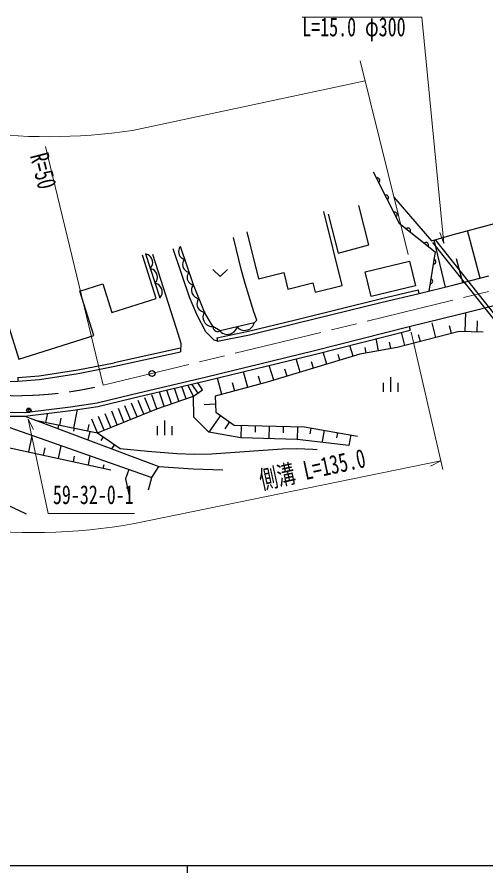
# Model space of a CAD drawing. Units: millimetres, scale not verified. Extents: x 40000 to 680000, y 20000 to 380000.
# Drawn here: x 144842 to 208683, y 204000 to 320379 of the extents above; entities that cross this region are included whole.
import ezdxf
from ezdxf.enums import TextEntityAlignment as Align

# ---------------------------------------------------------------- set-up
doc = ezdxf.new("R2010")
doc.units = ezdxf.units.MM
doc.header["$LTSCALE"] = 1000
doc.header["$PDMODE"] = 32
doc.header["$PDSIZE"] = 500
doc.linetypes.add('CHAIN', pattern=[18.5, 12, -1.5, 3.5, -1.5])
for name, color, linetype, lineweight in [('M-BGD', 7, 'Continuous', 25), ('M-BMK', 2, 'CHAIN', 13), ('M-BMK-HTXT', 7, 'Continuous', 13), ('M-BMK-SRVR', 3, 'Continuous', 25), ('M-STR-HTXT', 7, 'Continuous', 13), ('M-TTL-BAND', 7, 'Continuous', 25)]:
    doc.layers.add(name, color=color, linetype=linetype, lineweight=lineweight)
doc.layers.add('M-OTRS', color=6, linetype='Continuous')
doc.styles.add('ＭＳ ゴシック', font='')
doc.styles.get('ＭＳ ゴシック').set_extended_font_data('MS Gothic')

msp = doc.modelspace()

# ---------------------------------------------------------------- linework, layer by layer
at = {"layer": 'M-BGD'}
for p, q in [((193338, 299345), (196888, 292374)), ((193858, 298508), (193771, 298495)), ((193940, 298503), (193858, 298508)), ((194034, 298472), (193940, 298503)), ((194103, 298429), (194034, 298472)), ((194088, 297871), (194151, 297934)), ((194166, 298367), (194103, 298429)), ((194151, 297934), (194194, 298004)), ((194217, 298267), (194166, 298367)), ((194194, 298004), (194225, 298098)), ((194230, 298179), (194217, 298267)), ((194225, 298098), (194230, 298179)), ((195042, 296185), (194954, 296172)), ((195123, 296179), (195042, 296185)), ((195217, 296148), (195123, 296179)), ((195287, 296105), (195217, 296148)), ((195272, 295548), (195334, 295611)), ((195350, 296043), (195287, 296105)), ((195334, 295611), (195377, 295680)), ((195400, 295943), (195350, 296043)), ((195377, 295680), (195408, 295774)), ((195414, 295856), (195400, 295943)), ((195408, 295774), (195414, 295856)), ((196148, 295887), (201292, 289977)), ((192759, 289392), (191359, 294764)), ((189092, 283900), (186595, 293956)), ((187191, 293573), (188565, 288299)), ((196225, 293861), (196138, 293848)), ((196307, 293855), (196225, 293861)), ((196401, 293825), (196307, 293855)), ((196470, 293781), (196401, 293825)), ((196455, 293224), (196517, 293287)), ((196533, 293719), (196470, 293781)), ((196517, 293287), (196561, 293356)), ((196584, 293619), (196533, 293719)), ((196561, 293356), (196591, 293450)), ((196597, 293532), (196584, 293619)), ((196591, 293450), (196597, 293532)), ((196888, 292374), (201787, 288446)), ((204098, 290785), (209838, 292316)), ((176131, 291191), (177724, 284777)), ((197914, 291659), (197840, 291611)), ((197991, 291687), (197914, 291659)), ((198089, 291698), (197991, 291687)), ((198170, 291687), (198089, 291698)), ((198253, 291656), (198170, 291687)), ((198341, 291586), (198253, 291656)), ((198389, 291512), (198341, 291586)), ((198386, 291173), (198417, 291256)), ((198417, 291435), (198389, 291512)), ((198428, 291337), (198417, 291435)), ((198417, 291256), (198428, 291337)), ((207903, 284896), (206174, 291339)), ((175402, 285917), (174296, 290401)), ((201292, 289977), (204098, 290785)), ((203181, 283665), (201652, 290081)), ((211123, 278391), (201863, 290028)), ((168335, 282273), (166114, 288850)), ((166845, 288723), (166811, 288483)), ((166901, 288893), (166845, 288723)), ((166970, 289030), (166901, 288893)), ((167106, 289190), (166970, 289030)), ((168852, 283973), (167110, 289178)), ((188565, 288299), (192759, 289392)), ((200364, 289695), (200289, 289647)), ((200440, 289723), (200364, 289695)), ((200539, 289734), (200440, 289723)), ((200619, 289723), (200539, 289734)), ((200703, 289692), (200619, 289723)), ((200790, 289622), (200703, 289692)), ((200838, 289548), (200790, 289622)), ((200835, 289209), (200866, 289292)), ((200866, 289471), (200838, 289548)), ((200877, 289373), (200866, 289471)), ((200866, 289292), (200877, 289373)), ((210701, 278117), (201471, 289716)), ((163778, 282128), (161922, 288008)), ((162308, 288167), (164259, 282215)), ((162546, 288113), (162308, 288167)), ((162706, 288032), (162546, 288113)), ((162878, 287912), (162706, 288032)), ((163076, 287712), (162878, 287912)), ((163194, 287485), (163076, 287712)), ((163273, 287246), (163194, 287485)), ((163283, 288131), (166487, 278099)), ((166811, 288483), (166845, 288267)), ((166845, 288267), (166914, 288062)), ((166914, 288062), (167017, 287869)), ((167017, 287869), (167188, 287698)), ((167188, 287698), (167336, 287596)), ((167336, 287596), (167472, 287528)), ((167472, 287528), (167677, 287483)), ((167677, 287483), (167533, 287314)), ((201787, 288446), (200920, 283126)), ((201705, 287420), (201626, 287461)), ((205555, 284266), (204691, 287487)), ((162962, 286171), (163122, 286356)), ((163122, 286356), (163203, 286515)), ((163203, 286515), (163270, 286714)), ((163270, 286714), (163312, 286993)), ((163312, 286993), (163273, 287246)), ((167402, 286989), (167366, 286737)), ((167366, 286737), (167402, 286509)), ((167462, 287170), (167402, 286989)), ((167402, 286509), (167475, 286292)), ((167533, 287314), (167462, 287170)), ((192247, 285735), (198295, 287189)), ((198295, 287189), (199099, 283842)), ((201514, 286770), (201601, 286785)), ((201601, 286785), (201677, 286815)), ((201677, 286815), (201757, 286873)), ((201767, 287368), (201705, 287420)), ((201757, 286873), (201810, 286935)), ((201825, 287287), (201767, 287368)), ((201810, 286935), (201851, 287013)), ((201855, 287211), (201825, 287287)), ((201851, 287013), (201869, 287124)), ((201869, 287124), (201855, 287211)), ((163201, 286117), (162962, 286171)), ((163360, 286036), (163201, 286117)), ((163532, 285916), (163360, 286036)), ((163730, 285716), (163532, 285916)), ((163849, 285489), (163730, 285716)), ((163927, 285250), (163849, 285489)), ((163966, 284997), (163927, 285250)), ((167475, 286292), (167583, 286088)), ((167583, 286088), (167764, 285908)), ((167764, 285908), (167920, 285800)), ((167920, 285800), (168064, 285728)), ((168019, 285213), (167986, 284974)), ((168076, 285384), (168019, 285213)), ((168064, 285728), (168281, 285680)), ((168144, 285521), (168076, 285384)), ((168281, 285680), (168144, 285521)), ((171493, 286065), (172493, 285105)), ((172493, 285105), (173493, 286065)), ((175919, 284174), (175402, 285917)), ((177724, 284777), (181150, 285628)), ((181150, 285628), (181704, 283399)), ((193051, 282389), (192247, 285735)), ((204382, 283951), (209076, 285211)), ((141718, 284520), (145083, 273860)), ((153399, 283119), (156531, 284107)), ((156531, 284107), (157755, 280228)), ((163616, 284175), (163777, 284360)), ((163855, 284121), (163616, 284175)), ((163777, 284360), (163857, 284519)), ((164014, 284040), (163855, 284121)), ((163857, 284519), (163925, 284718)), ((163925, 284718), (163966, 284997)), ((164186, 283920), (164014, 284040)), ((167986, 284974), (168020, 284758)), ((168020, 284758), (168089, 284553)), ((168089, 284553), (168191, 284359)), ((168191, 284359), (168362, 284189)), ((168362, 284189), (168510, 284087)), ((168510, 284087), (168647, 284018)), ((168647, 284018), (168852, 283973)), ((168850, 283978), (168710, 283792)), ((170355, 280271), (168852, 283973)), ((176382, 282513), (175919, 284174)), ((181704, 283399), (185111, 284245)), ((185111, 284245), (185423, 282989)), ((201080, 284111), (201168, 284125)), ((201168, 284125), (201244, 284155)), ((201271, 284760), (201193, 284802)), ((201244, 284155), (201324, 284213)), ((201334, 284708), (201271, 284760)), ((201324, 284213), (201377, 284275)), ((201391, 284627), (201334, 284708)), ((201377, 284275), (201418, 284353)), ((201422, 284551), (201391, 284627)), ((201418, 284353), (201436, 284464)), ((201436, 284464), (201422, 284551)), ((155304, 277085), (153399, 283119)), ((164385, 283720), (164186, 283920)), ((164503, 283493), (164385, 283720)), ((164582, 283254), (164503, 283493)), ((164579, 282722), (164620, 283001)), ((164620, 283001), (164582, 283254)), ((168593, 283442), (168572, 283174)), ((168572, 283174), (168625, 282937)), ((168644, 283635), (168593, 283442)), ((168625, 282937), (168715, 282714)), ((168710, 283792), (168644, 283635)), ((185423, 282989), (189092, 283900)), ((199099, 283842), (193051, 282389)), ((194462, 282102), (199464, 283293)), ((194578, 281616), (199580, 282807)), ((199580, 282807), (199464, 283293)), ((199580, 282807), (204382, 283951)), ((157755, 280228), (163778, 282128)), ((164271, 282179), (164431, 282364)), ((164431, 282364), (164512, 282523)), ((164512, 282523), (164579, 282722)), ((169324, 279941), (168335, 282273)), ((168715, 282714), (168843, 282507)), ((168843, 282507), (169044, 282330)), ((169044, 282330), (169216, 282226)), ((169216, 282226), (169372, 282160)), ((169396, 281782), (169345, 281588)), ((169372, 282160), (169603, 282124)), ((169462, 281938), (169396, 281782)), ((169603, 282124), (169462, 281938)), ((177063, 280307), (176382, 282513)), ((182759, 279229), (194462, 282102)), ((205065, 279979), (212399, 281839)), ((169345, 281588), (169324, 281321)), ((169324, 281321), (169378, 281083)), ((169378, 281083), (169468, 280861)), ((169468, 280861), (169595, 280653)), ((169595, 280653), (169797, 280476)), ((169797, 280476), (169968, 280373)), ((182878, 278744), (194578, 281616)), ((170566, 277589), (169324, 279941)), ((169968, 280373), (170124, 280307)), ((170124, 280307), (170355, 280271)), ((170172, 279853), (170146, 279625)), ((170146, 279625), (170165, 279317)), ((170165, 279317), (170264, 279055)), ((170222, 280042), (170172, 279853)), ((170351, 280277), (170222, 280042)), ((171509, 278289), (170355, 280271)), ((177472, 279163), (177063, 280307)), ((198227, 278312), (205065, 279979)), ((205861, 277590), (205928, 280198)), ((170264, 279055), (170403, 278816)), ((170403, 278816), (170582, 278601)), ((170582, 278601), (170840, 278432)), ((170840, 278432), (171052, 278342)), ((171052, 278342), (171241, 278292)), ((171241, 278292), (171509, 278289)), ((172489, 277723), (171509, 278289)), ((171537, 278273), (171539, 278145)), ((177128, 278790), (172489, 277723)), ((174702, 277986), (174789, 278252)), ((174789, 278252), (174983, 278050)), ((176372, 277666), (182759, 279229)), ((176481, 277178), (182878, 278744)), ((176530, 277963), (176778, 278168)), ((176778, 278168), (176933, 278351)), ((176933, 278351), (177041, 278524)), ((177041, 278524), (177128, 278790)), ((177128, 278790), (177472, 279163)), ((185175, 274976), (198227, 278312)), ((198227, 278312), (198351, 277828)), ((201875, 276801), (201367, 278794)), ((203993, 277341), (203722, 278401)), ((207480, 277548), (207520, 279080)), ((145083, 273860), (155304, 277085)), ((166487, 278099), (167119, 276052)), ((171676, 276435), (170566, 277589)), ((171539, 278145), (171563, 278055)), ((171563, 278055), (171606, 277954)), ((171606, 277954), (171687, 277830)), ((171687, 277830), (171791, 277745)), ((171791, 277745), (171905, 277679)), ((171905, 277679), (172030, 277632)), ((172026, 276784), (176372, 277666)), ((172030, 277632), (172178, 277623)), ((172125, 276294), (176481, 277178)), ((172178, 277623), (172287, 277636)), ((172287, 277636), (172377, 277661)), ((172377, 277661), (172489, 277723)), ((172449, 277714), (172643, 277512)), ((172643, 277512), (172816, 277404)), ((172816, 277404), (173035, 277307)), ((173035, 277307), (173348, 277231)), ((173348, 277231), (173640, 277249)), ((173640, 277249), (173921, 277313)), ((173921, 277313), (174191, 277424)), ((174191, 277424), (174439, 277629)), ((174439, 277629), (174594, 277813)), ((174594, 277813), (174702, 277986)), ((174983, 278050), (175155, 277942)), ((175155, 277942), (175375, 277845)), ((175375, 277845), (175688, 277769)), ((175688, 277769), (175979, 277787)), ((175979, 277787), (176260, 277851)), ((176260, 277851), (176530, 277963)), ((185296, 274490), (198351, 277828)), ((205051, 277611), (196582, 275451)), ((197640, 275721), (197180, 277528)), ((199758, 276261), (199520, 277194)), ((208290, 277528), (205051, 277611)), ((167119, 276052), (167086, 274861)), ((172125, 276294), (171676, 276435)), ((172026, 276784), (172125, 276294)), ((194049, 274995), (193750, 276652)), ((195737, 275299), (195577, 276188)), ((167100, 275376), (158059, 273377)), ((158161, 272888), (167086, 274861)), ((170614, 271442), (185175, 274976)), ((187008, 273174), (186516, 274802)), ((190615, 274265), (190170, 275736)), ((196582, 275451), (191516, 274538)), ((192360, 274690), (192222, 275458)), ((170730, 270956), (185296, 274490)), ((191516, 274538), (178895, 270718)), ((183402, 272082), (182853, 273897)), ((188812, 273719), (188577, 274494)), ((147844, 271581), (153093, 272400)), ((153093, 272400), (158059, 273377)), ((153179, 271908), (158161, 272888)), ((179796, 270991), (179186, 273008)), ((181599, 271537), (181309, 272495)), ((185205, 272628), (184946, 273485)), ((144947, 271367), (147844, 271581)), ((144947, 271367), (144961, 270866)), ((147901, 271084), (153179, 271908)), ((160410, 269040), (170614, 271442)), ((172719, 269047), (172111, 271291)), ((176248, 270002), (175666, 272153)), ((178012, 270479), (177727, 271532)), ((195711, 271431), (195711, 269430)), ((142962, 270844), (144961, 270866)), ((144961, 270866), (147901, 271084)), ((160524, 268554), (170730, 270956)), ((167856, 268472), (167288, 270146)), ((168847, 268808), (168081, 270332)), ((169478, 269243), (168636, 270463)), ((170108, 269678), (169437, 270651)), ((178895, 270718), (171836, 268808)), ((174483, 269524), (174186, 270623)), ((194710, 270630), (194710, 269430)), ((196711, 270630), (196711, 269430)), ((155754, 267936), (160410, 269040)), ((163890, 267127), (163192, 269002)), ((164882, 267464), (164239, 269358)), ((165873, 267800), (165241, 269664)), ((166864, 268136), (166265, 269905)), ((168847, 268808), (170108, 269678)), ((152102, 267395), (155754, 267936)), ((155848, 267444), (160524, 268554)), ((161188, 266028), (160435, 267881)), ((162089, 266395), (161335, 268247)), ((162990, 266761), (162236, 268614)), ((163890, 267127), (168847, 268808)), ((168930, 265985), (168847, 268808)), ((171878, 267729), (170321, 267669)), ((171836, 268808), (171919, 266649)), ((138172, 266534), (163168, 257782)), ((142147, 266632), (145845, 266605)), ((145845, 266605), (152102, 267395)), ((145875, 266105), (152175, 266900)), ((152175, 266900), (155848, 267444)), ((152558, 264491), (153080, 267034)), ((155785, 263829), (163890, 267127)), ((158487, 264929), (157733, 266782)), ((159387, 265295), (158633, 267148)), ((160288, 265662), (159534, 267515)), ((171919, 266649), (174411, 264905)), ((142120, 266132), (145875, 266105)), ((145875, 266105), (164154, 259244)), ((147307, 265567), (155785, 263829)), ((148367, 265350), (148350, 265266)), ((148762, 265269), (149015, 266501)), ((150660, 264880), (150856, 265832)), ((155785, 263829), (155031, 265682)), ((156685, 264196), (155931, 266049)), ((157586, 264562), (156832, 266415)), ((164931, 265536), (164931, 263536)), ((170933, 263914), (168930, 265985)), ((172542, 266213), (170933, 263914)), ((150486, 264915), (150383, 264413)), ((152606, 264481), (152520, 264062)), ((154456, 264102), (154637, 264986)), ((163931, 264736), (163931, 263536)), ((165931, 264736), (165931, 263536)), ((173788, 265341), (173117, 264383)), ((174411, 264905), (183960, 264656)), ((175365, 264881), (175321, 263167)), ((177275, 264831), (177252, 263939)), ((179185, 264781), (179140, 263051)), ((181095, 264731), (181072, 263845)), ((183005, 264681), (182959, 262935)), ((183960, 264656), (191184, 263411)), ((184863, 264501), (184726, 263708)), ((186669, 264189), (186408, 262675)), ((146430, 261242), (146916, 263472)), ((154725, 264047), (154484, 262873)), ((155785, 263829), (158878, 261716)), ((156558, 263301), (156230, 262821)), ((175321, 263167), (170933, 263914)), ((182959, 262935), (175321, 263167)), ((188475, 263878), (188348, 263144)), ((190281, 263567), (190036, 262143)), ((141359, 262348), (157587, 258811)), ((150488, 260358), (150865, 262089)), ((158105, 262244), (157708, 261663)), ((190036, 262143), (182959, 262935)), ((148459, 260800), (148675, 261791)), ((154545, 259474), (154813, 260707)), ((152516, 259916), (152678, 260657)), ((156573, 259032), (156680, 259524)), ((160056, 258871), (159624, 257605)), ((163168, 257782), (164154, 259244)), ((164154, 259244), (168807, 258966)), ((168807, 258966), (172846, 258796)), ((159624, 257605), (160049, 255437)), ((162727, 256074), (163168, 257782))]:
    msp.add_line(p, q, dxfattribs=at)
for points in [[(103177, 267057), (112571, 264752), (121886, 262438), (123442, 262065), (124859, 261623), (128555, 260085), (132161, 258694), (134985, 257687), (137961, 256515), (141992, 254749), (145988, 252889), (146091, 252841)], [(158878, 261716), (162659, 261329), (166608, 261034), (169008, 260958), (171318, 260987), (180954, 261682), (182932, 261699), (185132, 261607), (185720, 261573)]]:
    msp.add_lwpolyline(points, dxfattribs=at)
at = {"layer": 'M-BMK'}
msp.add_line((156575, 270306), (229411, 288005), dxfattribs=at)
msp.add_arc((144767, 318904), 50011, 241.58719, 283.65787, dxfattribs=at)
at = {"layer": 'M-BMK-HTXT'}
msp.add_line((148689, 302762), (156575, 270306), dxfattribs=at)
at = {"layer": 'M-BMK-SRVR'}
for centre, radius in [((163219, 271921), 403), ((146431, 266906), 308)]:
    msp.add_circle(centre, radius, dxfattribs=at)
at = {"layer": 'M-OTRS'}
msp.add_point((146431, 266906), dxfattribs=at)
at = {"layer": 'M-STR-HTXT'}
for p, q in [((199963, 320379), (183674, 320379)), ((202967, 289613), (199963, 320379)), ((198096, 288107), (191566, 314455)), ((192249, 311700), (160564, 304969)), ((202967, 289613), (202403, 291066)), ((198504, 277554), (202819, 258840)), ((146370, 265681), (147093, 264301)), ((146370, 265681), (149096, 252883)), ((202545, 260028), (160845, 251503)), ((202545, 260028), (201159, 259316)), ((149096, 252883), (160849, 252883))]:
    msp.add_line(p, q, dxfattribs=at)
for centre, radius, start, end in [((148968, 383728), 79609, 245.74382, 278.37607), ((146631, 333298), 83021, 245.92217, 279.85796)]:
    msp.add_arc(centre, radius, start, end, dxfattribs=at)
at = {"layer": 'M-TTL-BAND'}
for p, q in [((40000, 205000), (579000, 205000)), ((168000, 205000), (168000, 204000))]:
    msp.add_line(p, q, dxfattribs=at)

# ---------------------------------------------------------------- texts
at = {"layer": 'M-BMK-HTXT', "style": 'ＭＳ ゴシック', "width": 0.7}
msp.add_text('R=50', height=2566, rotation=284.201, dxfattribs=at).set_placement((145832, 301350), align=Align.BOTTOM_LEFT)
at = {"layer": 'M-STR-HTXT', "style": 'ＭＳ ゴシック', "width": 0.7}
for s, rotation, p in [('L=15.0 φ300', 0.001, (183674, 316996)), ('側溝 L=135.0', 12.201, (178305, 255373)), ('59-32-0-1', 0.001, (149721, 253383))]:
    msp.add_text(s, height=2566, rotation=rotation, dxfattribs=at).set_placement(p, align=Align.BOTTOM_LEFT)

doc.saveas('drawing.dxf')
